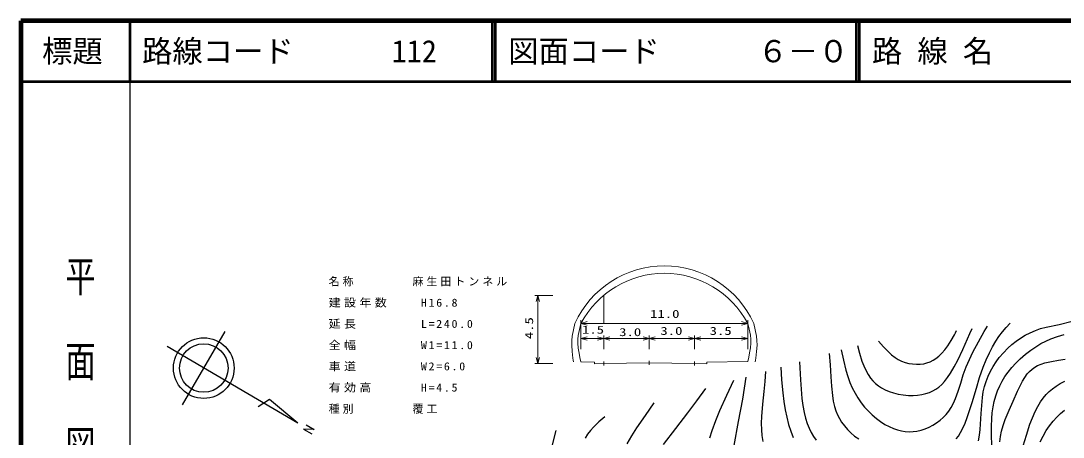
# Model space of a CAD drawing. Units: millimetres, scale not verified. Extents: x 40000 to 680000, y 20000 to 380000.
# Drawn here: x 40000 to 211914, y 311340 to 380000 of the extents above; entities that cross this region are included whole.
import ezdxf
from ezdxf.enums import TextEntityAlignment as Align

# ---------------------------------------------------------------- set-up
doc = ezdxf.new("R2010")
doc.units = ezdxf.units.MM
doc.header["$LTSCALE"] = 1000
for name, color, linetype, lineweight in [('M-BGD', 7, 'Continuous', 25), ('M-STR-HTXT', 7, 'Continuous', 13), ('M-TTL', 2, 'Continuous', 140), ('M-TTL-BAND', 7, 'Continuous', 25), ('M-TTL-LINE', 7, 'Continuous', 50)]:
    doc.layers.add(name, color=color, linetype=linetype, lineweight=lineweight)
doc.layers.add('M-TTL-TXT', color=7, linetype='Continuous')
doc.styles.add('@ＭＳ ゴシック', font='')
doc.styles.add('ＭＳ ゴシック', font='')
doc.styles.get('@ＭＳ ゴシック').set_extended_font_data('@MS Gothic')
doc.styles.get('ＭＳ ゴシック').set_extended_font_data('MS Gothic')

# ---------------------------------------------------------------- blocks, each defined once
blk = doc.blocks.new('BUHIN264')
at = {"color": 7, "linetype": 'Continuous', "lineweight": 13}
blk.add_lwpolyline([(1005, -271), (0, 0), (995, 302)], dxfattribs=at)
blk = doc.blocks.new('BUHIN265')
at = {"color": 7, "linetype": 'Continuous', "lineweight": 13}
blk.add_lwpolyline([(-1005, 271), (0, 0), (-995, -302)], dxfattribs=at)

msp = doc.modelspace()

# ---------------------------------------------------------------- linework, layer by layer
at = {"layer": 'M-BGD'}
for p, q in [((66637, 316691), (73706, 328773)), ((85705, 313642), (64130, 326266)), ((81032, 317535), (79159, 316314)), ((85705, 313642), (81032, 317535)), ((87048, 313362), (88380, 312582)), ((88380, 312582), (86640, 312673)), ((86640, 312673), (87981, 311897))]:
    msp.add_line(p, q, dxfattribs=at)
for points in [[(194280, 311060), (194630, 311502), (195003, 312080), (195338, 312714), (195742, 313645), (196094, 314608), (196889, 317049), (197603, 319433), (198142, 321168), (198741, 322898), (199212, 324084), (199745, 325266), (200244, 326233), (200794, 327169), (201326, 327960), (201904, 328714), (202533, 329436), (203186, 330137)], [(197957, 310731), (198131, 311673), (198245, 312621), (198390, 315251), (198595, 317884), (198746, 318789), (198958, 319688), (199222, 320542), (199544, 321378), (199925, 322199), (200360, 322993), (200841, 323746), (201375, 324472), (202053, 325261), (202773, 326008), (203437, 326611), (204142, 327169), (204891, 327686), (205674, 328151), (206486, 328565), (207332, 328928), (208201, 329234), (209088, 329482), (211253, 329943), (213376, 330457)], [(175325, 325715), (175674, 324037), (176081, 322378), (176387, 321368), (176751, 320376), (177140, 319488), (177589, 318616), (178072, 317806), (178608, 317026), (179171, 316310), (179790, 315621), (180429, 314997), (181124, 314404), (181810, 313895), (182529, 313437), (183212, 313071), (183916, 312761), (184578, 312533), (185251, 312364), (185884, 312265), (186522, 312226), (187159, 312250), (187808, 312335), (188471, 312484), (189132, 312695), (189794, 312971), (190432, 313302), (191039, 313685), (191617, 314121), (192137, 314586), (192616, 315095), (193041, 315639), (193419, 316221), (193808, 316945), (194145, 317699), (194603, 318944), (195011, 320230), (195442, 321596), (195927, 322935), (196450, 324164), (197026, 325363), (197933, 327066), (198893, 328740), (199151, 329179), (199409, 329619)], [(178003, 326472), (178334, 325182), (178728, 323892), (179036, 323081), (179399, 322293), (179745, 321675), (180143, 321087), (180527, 320621), (180960, 320191), (181435, 319808), (181958, 319467), (182561, 319150), (183198, 318883), (183934, 318644), (184706, 318457), (185539, 318317), (186379, 318237), (187154, 318221), (187917, 318266), (188602, 318363), (189266, 318518), (189847, 318712), (190408, 318964), (190906, 319254), (191385, 319603), (191880, 320045), (192345, 320541), (192854, 321182), (193326, 321876), (193958, 322951), (194538, 324056), (195381, 325807), (196161, 327567), (196524, 328418), (196884, 329273)], [(181478, 327159), (182261, 326249), (183082, 325389), (183617, 324909), (184188, 324477), (184707, 324157), (185262, 323887), (185851, 323669), (186464, 323508), (187081, 323406), (187714, 323362), (188313, 323379), (188911, 323458), (189441, 323585), (189957, 323771), (190453, 324018), (190929, 324323), (191430, 324723), (191897, 325175), (192411, 325765), (192883, 326399), (193457, 327293), (193969, 328202), (194161, 328564), (194348, 328925)], [(200172, 309989), (200118, 311734), (200094, 313070), (200131, 314411), (200211, 315362), (200353, 316318), (200549, 317233), (200804, 318133), (201107, 318986), (201466, 319816), (201860, 320581), (202312, 321324), (202843, 322079), (203431, 322808), (204113, 323554), (204847, 324267), (205697, 325004), (206592, 325700), (207400, 326261), (208244, 326774), (209046, 327189), (209885, 327554), (210968, 327951), (212083, 328295)], [(173311, 325146), (173493, 323240), (173619, 321291), (173705, 319730), (173851, 318185), (173991, 317293), (174190, 316413), (174409, 315706), (174684, 315021), (175003, 314395), (175377, 313793), (175828, 313186), (176330, 312611), (176901, 312051), (177524, 311525), (178195, 311038)], [(168423, 323764), (168595, 320773), (168833, 317704), (168987, 316539), (169198, 315393), (169422, 314487), (169704, 313594), (170003, 312839), (170356, 312110), (170743, 311451), (171183, 310821)], [(201476, 310576), (201591, 311452), (201765, 312307), (202038, 313284), (202373, 314260), (202985, 315769), (203667, 317290), (204406, 318929), (205202, 320549), (205585, 321184), (206006, 321768), (206380, 322194), (206797, 322576), (207216, 322875), (207679, 323131), (208271, 323380), (208908, 323582), (210015, 323832), (211172, 324031), (212272, 324221)], [(162832, 322184), (162730, 320520), (162568, 318858), (162335, 316799), (162160, 314727), (162128, 313638), (162155, 312547), (162239, 311593), (162384, 310633)], [(165375, 322903), (165486, 320789), (165657, 318667), (165831, 317247), (166065, 315826), (166323, 314612), (166640, 313409), (166983, 312335), (167389, 311265)], [(157521, 320683), (156361, 318211), (155242, 315686), (154582, 314057), (153963, 312363), (153578, 311178)], [(159564, 321260), (159317, 319438), (159012, 317632), (158288, 313896), (157591, 309979)], [(205339, 309897), (205858, 311680), (206441, 313466), (206849, 314545), (207306, 315589), (207717, 316389), (208174, 317149), (208611, 317767), (209098, 318351), (209604, 318861), (210156, 319330), (210773, 319775), (211438, 320178), (212200, 320567)], [(152908, 319380), (151462, 317334), (149976, 315336), (147951, 312786), (145926, 310137)], [(144415, 316980), (142948, 314928), (141536, 312850), (140716, 311544), (139951, 310212)], [(136294, 314684), (135343, 313851), (134443, 312982), (133936, 312414), (133479, 311812), (133071, 311165)], [(208109, 310594), (208595, 311522), (209135, 312424), (209670, 313205), (210257, 313954), (210848, 314614), (211479, 315228), (212142, 315785)], [(128258, 312413), (127618, 310069)]]:
    msp.add_lwpolyline(points, dxfattribs=at)
for radius in [4999, 4000]:
    msp.add_circle((70171, 322732), radius, dxfattribs=at)
at = {"layer": 'M-STR-HTXT'}
for p, q in [((124786, 334728), (127761, 334728)), ((125261, 334728), (125261, 323478)), ((136136, 330110), (136136, 334728)), ((132386, 325860), (132386, 330610)), ((132386, 330110), (159886, 330110)), ((159886, 330610), (159886, 325860)), ((132386, 327610), (136136, 327610)), ((136136, 328110), (136136, 325860)), ((136136, 327610), (143636, 327610)), ((143636, 328110), (143636, 325860)), ((143636, 327610), (151136, 327610)), ((151136, 328110), (151136, 325860)), ((151136, 327610), (159886, 327610)), ((127761, 323478), (124786, 323478)), ((134636, 323706), (132386, 323751)), ((134636, 323456), (134636, 323706)), ((136136, 323478), (134636, 323456)), ((136136, 323803), (136136, 323178)), ((136136, 323478), (143636, 323591)), ((143636, 323916), (143636, 323291)), ((143636, 323591), (151136, 323478)), ((151136, 323803), (151136, 323178)), ((151136, 323478), (153136, 323448)), ((153136, 323698), (159886, 323833)), ((153136, 323448), (153136, 323698))]:
    msp.add_line(p, q, dxfattribs=at)
for points in [[(124973, 333728), (125261, 334728), (125546, 333728)], [(131386, 330110), (131128, 329054), (130929, 327985), (130860, 327254), (130851, 326510), (130919, 325443), (131048, 324372), (131092, 324061), (131136, 323751)], [(132386, 330110), (132133, 329122), (131941, 328131), (131879, 327492), (131876, 326842), (131945, 326022), (132076, 325200), (132223, 324475), (132386, 323751)], [(159886, 330110), (160137, 329131), (160330, 328141), (160392, 327502), (160393, 326860), (160322, 326048), (160190, 325235), (160046, 324539), (159886, 323833)], [(160886, 330110), (161143, 329054), (161342, 327985), (161411, 327254), (161421, 326510), (161352, 325443), (161223, 324372), (161180, 324061), (161136, 323751)], [(125548, 324478), (125261, 323478), (124976, 324478)]]:
    msp.add_lwpolyline(points, dxfattribs=at)
for centre, radius, start, end in [((146136, 323409), 16201, 24.43145, 155.56854), ((146136, 322777), 15583, 28.07249, 151.92752)]:
    msp.add_arc(centre, radius, start, end, dxfattribs=at)
at = {"layer": 'M-TTL'}
for p, q in [((40000, 380000), (40000, 20000)), ((680000, 380000), (40000, 380000))]:
    msp.add_line(p, q, dxfattribs=at)
at = {"layer": 'M-TTL-BAND'}
msp.add_line((58000, 370000), (58000, 20000), dxfattribs=at)
at = {"layer": 'M-TTL-LINE'}
for p, q in [((58000, 380000), (58000, 370000)), ((117750, 380000), (117750, 370000)), ((118250, 380000), (118250, 370000)), ((177750, 380000), (177750, 370000)), ((178250, 380000), (178250, 370000)), ((40000, 370000), (680000, 370000))]:
    msp.add_line(p, q, dxfattribs=at)

# ---------------------------------------------------------------- block references
at = {"layer": 'M-STR-HTXT', "rotation": 359.0502}
for name, p in [('BUHIN264', (132386, 330110)), ('BUHIN265', (159886, 330110)), ('BUHIN264', (132386, 327610)), ('BUHIN265', (136136, 327610)), ('BUHIN264', (136136, 327610)), ('BUHIN265', (143636, 327610)), ('BUHIN264', (143636, 327610)), ('BUHIN265', (151136, 327610)), ('BUHIN264', (151136, 327610)), ('BUHIN265', (159886, 327610))]:
    msp.add_blockref(name, p, dxfattribs=at)

# ---------------------------------------------------------------- texts
at = {"layer": 'M-STR-HTXT', "style": 'ＭＳ ゴシック', "width": 1.35}
for s, p in [('11.0', (143783, 330610)), ('1.5', (132558, 328010)), ('3.0', (138683, 327610)), ('3.0', (145483, 327810)), ('3.5', (153608, 327810))]:
    msp.add_text(s, height=1320, dxfattribs=at).set_placement(p, align=Align.BOTTOM_LEFT)
msp.add_text('4.5', height=1320, rotation=90, dxfattribs=at).set_placement((124887, 327495), align=Align.BOTTOM_LEFT)
at = {"layer": 'M-STR-HTXT', "char_height": 1320, "attachment_point": 7, "style": 'ＭＳ ゴシック'}
for s, insert in [('\\T1.28;名称\u3000\u3000\u3000\u3000麻生田トンネル', (90768, 336207)), ('\\T1.28;\\W1.1;建設年数\u3000\u3000H16.8', (90768, 332707)), ('\\T1.28;\\W1.1;延長\u3000\u3000\u3000\u3000L=240.0', (90768, 329207)), ('\\T1.28;\\W1.1;全幅\u3000\u3000\u3000\u3000W1=11.0', (90768, 325707)), ('\\T1.28;\\W1.1;車道\u3000\u3000\u3000\u3000W2=6.0', (90768, 322207)), ('\\T1.28;\\W1.1;有効高\u3000\u3000\u3000H=4.5', (90768, 318707)), ('\\T1.28;種別\u3000\u3000\u3000\u3000覆工', (90768, 315207))]:
    msp.add_mtext(s, dxfattribs=dict(at, insert=insert))
at = {"layer": 'M-TTL-BAND', "style": '@ＭＳ ゴシック', "width": 1.4}
msp.add_text('平  面  図', height=3666, rotation=270, dxfattribs=at).set_placement((49777, 306475), align=Align.MIDDLE_RIGHT)
at = {"layer": 'M-TTL-TXT', "style": 'ＭＳ ゴシック'}
msp.add_text('標題', height=3666, dxfattribs=at).set_placement((48500, 375000), align=Align.MIDDLE_CENTER)
for s, p in [('路線コード', (60000, 375000)), ('112', (101142, 375000)), ('図面コード', (120380, 375000)), ('６－０', (161521, 375000)), ('路 線 名', (180380, 375000))]:
    msp.add_text(s, height=3666, dxfattribs=at).set_placement(p, align=Align.MIDDLE_LEFT)

doc.saveas('drawing.dxf')
